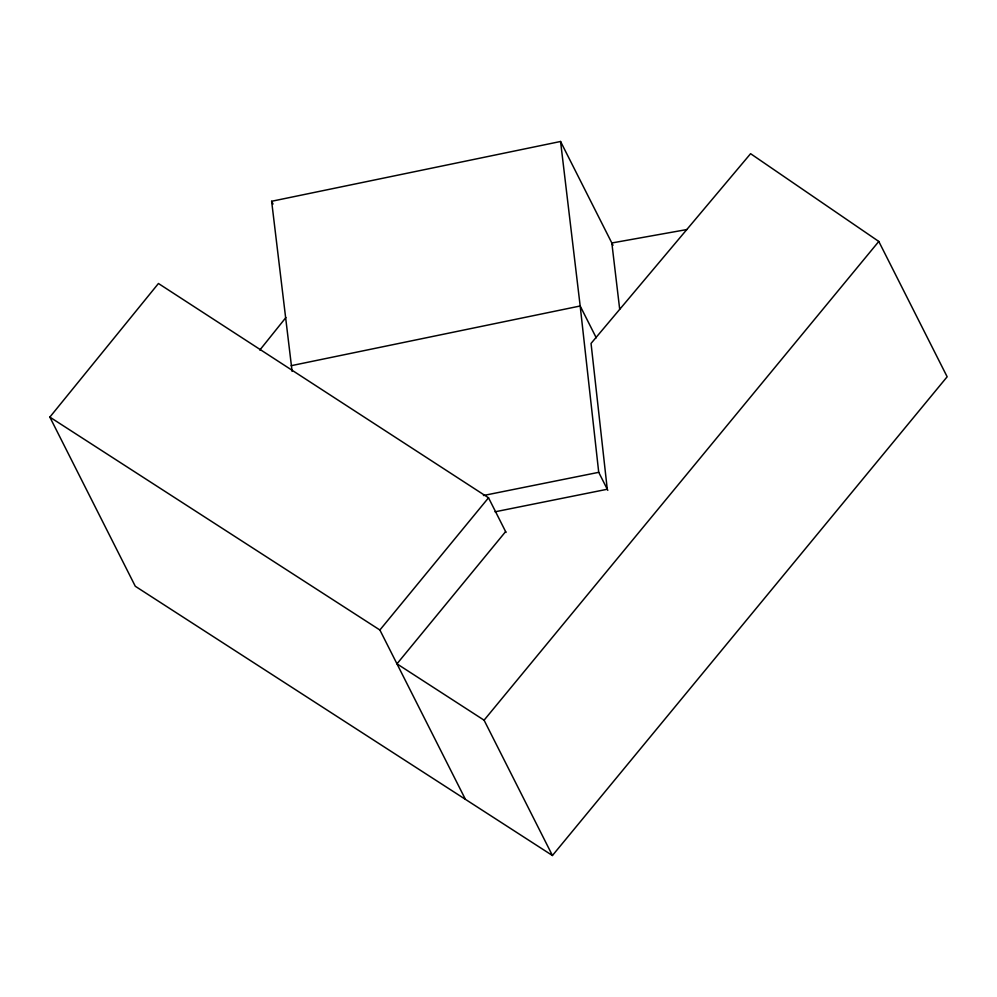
<?xml version="1.0" encoding="UTF-8"?>
<svg xmlns="http://www.w3.org/2000/svg" width="997" height="997" viewBox="0 0 997 997"><rect width="100%" height="100%" fill="white"/><g stroke="black" fill="none" stroke-linecap="round" stroke-linejoin="round"><path stroke-width="1.5" d="M259.806 350.072L285.902 317.532M495.011 511.81L607.273 489.253L591.047 343.429L750.591 153.688L878.793 241.448L947.15 376.779L552.438 855.513L135.293 586.261L49.85 417.107L158.436 283.497L488.53 497.79L506.04 532.448M465.325 799.158L379.882 630.004L488.53 497.79M505.616 531.625L396.968 663.84L484.081 720.183L552.438 855.513M484.081 720.183L878.793 241.448M292.096 371.383L271.633 201.269L560.563 141.487L612.993 245.287M291.186 365.687L580.179 305.992L596.256 337.821M483.433 495.509L598.723 472.329L607.821 490.325M686.883 229.547L611.834 242.981L619.698 309.282M49.85 417.107L379.882 630.004M271.633 201.269L273.028 204.036M560.563 141.487L580.179 305.992L598.723 472.329"/></g></svg>
